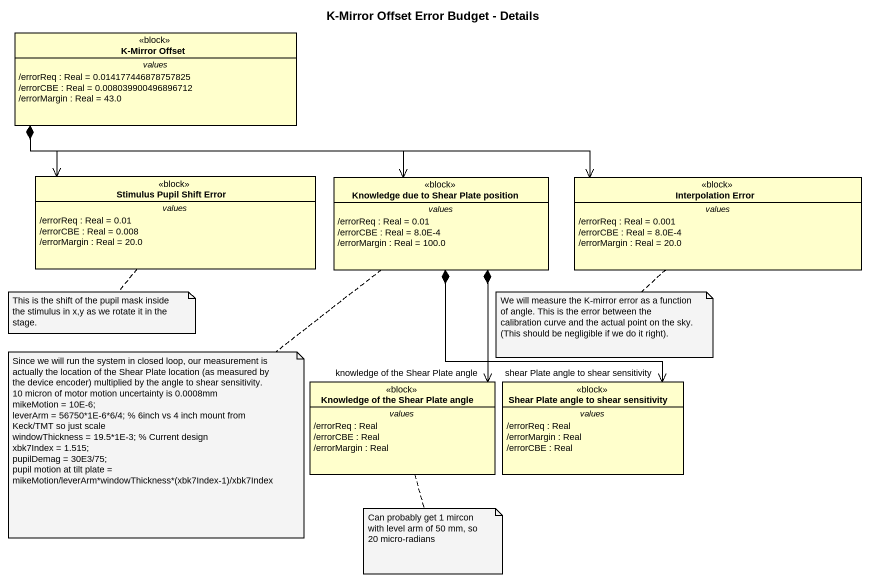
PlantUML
@startuml
title K-Mirror Offset Error Budget - Details
hide circle
hide empty members
class "K-Mirror Offset" as K_Mirror_Offset <<block>> {
  -- values --
  /errorReq : Real = 0.014177446878757825
  /errorCBE : Real = 0.008039900496896712
  /errorMargin : Real = 43.0
}
class "Stimulus Pupil Shift Error" as Stimulus_Pupil_Shift_Error <<block>> {
  -- values --
  /errorReq : Real = 0.01
  /errorCBE : Real = 0.008
  /errorMargin : Real = 20.0
}
class "Knowledge due to Shear Plate position" as Knowledge_due_to_Shear <<block>> {
  -- values --
  /errorReq : Real = 0.01
  /errorCBE : Real = 8.0E-4
  /errorMargin : Real = 100.0
}
class "Interpolation Error" as Interpolation_Error <<block>> {
  -- values --
  /errorReq : Real = 0.001
  /errorCBE : Real = 8.0E-4
  /errorMargin : Real = 20.0
}
class "Knowledge of the Shear Plate angle" as Knowledge_of_the_Shear <<block>> {
  -- values --
  /errorReq : Real
  /errorCBE : Real
  /errorMargin : Real
}
class "Shear Plate angle to shear sensitivity" as Shear_Plate_angle_to_shear <<block>> {
  -- values --
  /errorReq : Real
  /errorMargin : Real
  /errorCBE : Real
}
K_Mirror_Offset *--> Stimulus_Pupil_Shift_Error
K_Mirror_Offset *-right-> Knowledge_due_to_Shear
K_Mirror_Offset *-right-> Interpolation_Error
Knowledge_due_to_Shear *--> "knowledge of the Shear Plate angle" Knowledge_of_the_Shear
Knowledge_due_to_Shear *--> "shear Plate angle to shear sensitivity" Shear_Plate_angle_to_shear
note bottom of Stimulus_Pupil_Shift_Error : This is the shift of the pupil mask inside the stimulus in x,y as we rotate it in the stage.
note bottom of Interpolation_Error : We will measure the K-mirror error as a function of angle. This is the error between the calibration curve and the actual point on the sky. (This should be negligible if we do it right).
note bottom of Knowledge_due_to_Shear
  Since we will run the system in closed loop, our measurement is actually the location of the Shear Plate location (as measured by the device encoder) multiplied by the angle to shear sensitivity.
  10 micron of motor motion uncertainty is 0.0008mm
  mikeMotion = 10E-6;
  leverArm = 56750*1E-6*6/4; % 6inch vs 4 inch mount from Keck/TMT so just scale
  windowThickness = 19.5*1E-3; % Current design
  xbk7Index = 1.515;
  pupilDemag = 30E3/75;
  pupil motion at tilt plate = mikeMotion/leverArm*windowThickness*(xbk7Index-1)/xbk7Index
end note
note bottom of Knowledge_of_the_Shear : Can probably get 1 mircon with level arm of 50 mm, so 20 micro-radians
@enduml
